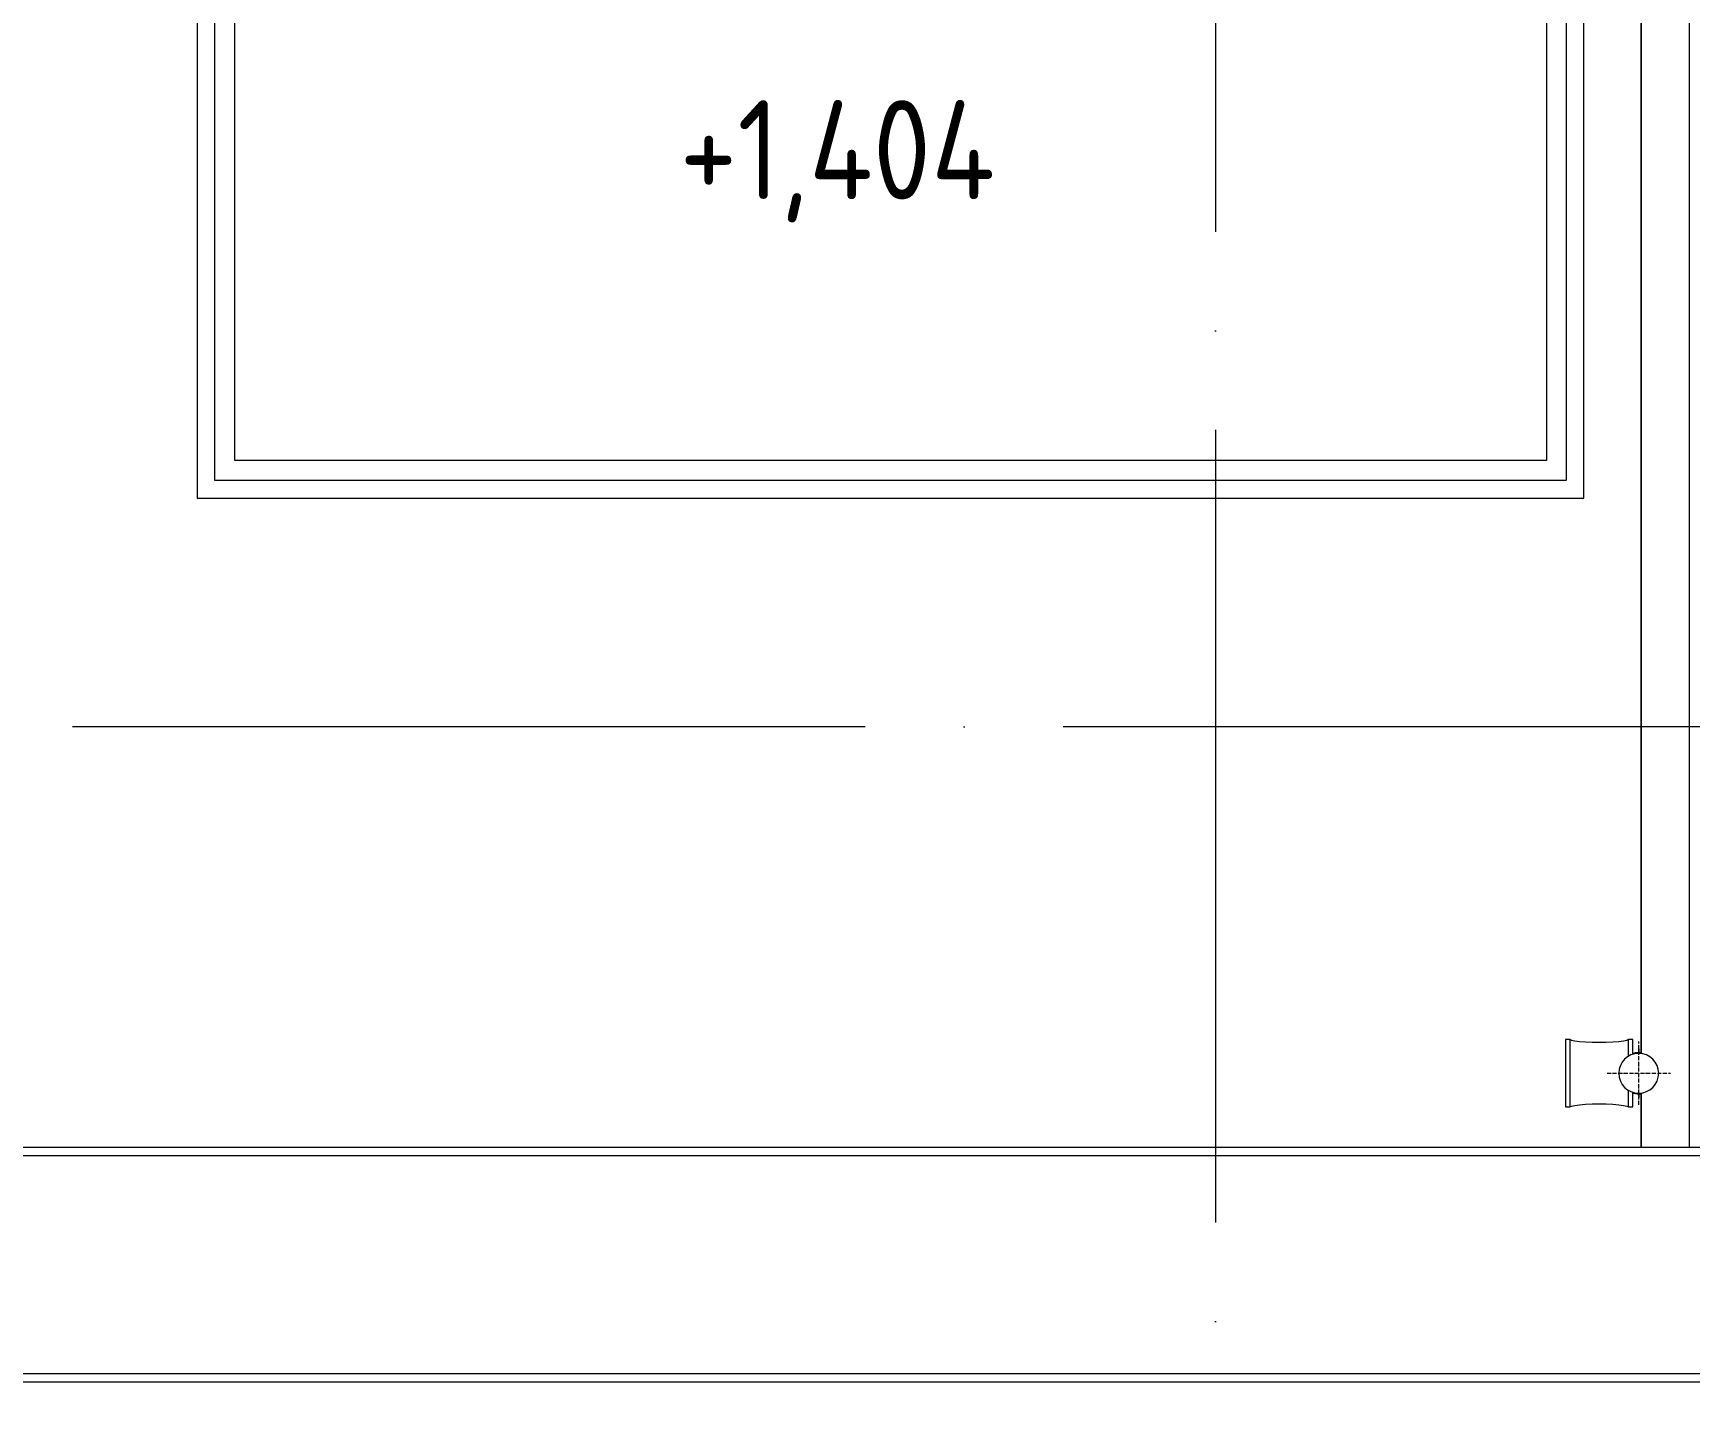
# Model space of a CAD drawing. Header units: millimetres. Extents: x -259793 to 503324, y -44556 to 93494.
# Drawn here: x 434121 to 438302, y -980 to 2461 of the extents above; entities that cross this region are included whole.
import ezdxf

# ---------------------------------------------------------------- set-up
doc = ezdxf.new("R2010")
doc.units = ezdxf.units.MM
doc.linetypes.add('ADSK_Линия сетки', pattern=[25, 20, -2.5, 0, -2.5])
doc.linetypes.add('ADSK_Осевая', pattern=[14, 10, -2, 0, -2])
for name, color, linetype, lineweight in [('RC-Линии_связи-Адресные', 5, 'Continuous', 30), ('Крыша', 7, 'Continuous', 9), ('Лестницы', 252, 'Continuous', 9), ('Обобщенные модели', 252, 'Continuous', 18), ('Ограждение', 252, 'Continuous', 9), ('Оси', 252, 'Continuous', 9), ('Отметки', 7, 'Continuous', 9), ('Трубопровод', 7, 'Continuous', 18)]:
    doc.layers.add(name, color=color, linetype=linetype, lineweight=lineweight)
doc.styles.add('GOST Common_2', font='', dxfattribs={"width": 0.9, "height": 250})
doc.styles.get('GOST Common_2').set_extended_font_data('GOST type B')

# ---------------------------------------------------------------- blocks, each defined once
blk = doc.blocks.new('Кровля Жив')
at = {"layer": 'Крыша', "color": 251, "true_color": 0x636466}
for p, q in [((-36515.2, 23104.9), (-36515.2, 16513.6)), ((-36513.2, 16513.3), (-36513.2, 23104.9)), ((-36392.2, 16276.4), (-36392.2, 23104.9)), ((-36515.2, 16414.3), (-36515.2, 16276.4)), ((-36513.2, 16276.4), (-36513.2, 16414.6))]:
    blk.add_line(p, q, dxfattribs=at)
at = {"layer": 'Лестницы', "color": 251, "true_color": 0x636466}
for p, q in [((-36658.4, 17915.1), (-36658.4, 19522.5)), ((-40158.4, 19189.9), (-40158.4, 17915.1)), ((-40158.4, 17915.1), (-36658.4, 17915.1))]:
    blk.add_line(p, q, dxfattribs=at)
at = {"layer": 'Обобщенные модели', "color": 251, "true_color": 0x636466}
for p, q in [((-36694.5, 16549), (-36705.2, 16549)), ((-36705.2, 16549), (-36705.2, 16379)), ((-36694.5, 16549), (-36694.5, 16379)), ((-36545.9, 16507.1), (-36545.9, 16549)), ((-36535.2, 16549), (-36545.9, 16549)), ((-36535.2, 16511.7), (-36535.2, 16549)), ((-36519.2, 16526), (-36521.2, 16526)), ((-36521.2, 16526), (-36521.2, 16516)), ((-36519.2, 16526), (-36521.2, 16526)), ((-36521.2, 16526), (-36521.2, 16516)), ((-36521.2, 16514.1), (-36521.2, 16516)), ((-36519.2, 16516), (-36519.2, 16526)), ((-36519.2, 16516), (-36519.2, 16526)), ((-36519.2, 16516), (-36519.2, 16514.1)), ((-36535.2, 16514), (-36533.8, 16514)), ((-36522.4, 16514), (-36535.2, 16514)), ((-36522.4, 16514), (-36533.8, 16514)), ((-36515.2, 16514), (-36518, 16514)), ((-36515.2, 16514), (-36518, 16514)), ((-36545.9, 16379), (-36545.9, 16420.9)), ((-36535.2, 16379), (-36535.2, 16416.2)), ((-36533.8, 16414), (-36535.2, 16414)), ((-36535.2, 16414), (-36522.4, 16414)), ((-36533.8, 16414), (-36522.4, 16414)), ((-36521.2, 16412), (-36521.2, 16413.9)), ((-36521.2, 16412), (-36521.2, 16402)), ((-36521.2, 16412), (-36521.2, 16402)), ((-36521.2, 16402), (-36519.2, 16402)), ((-36521.2, 16402), (-36519.2, 16402)), ((-36519.2, 16413.8), (-36519.2, 16412)), ((-36519.2, 16402), (-36519.2, 16412)), ((-36519.2, 16402), (-36519.2, 16412)), ((-36518, 16414), (-36515.2, 16414)), ((-36518, 16414), (-36515.2, 16414)), ((-36705.2, 16379), (-36694.5, 16379)), ((-36545.9, 16379), (-36535.2, 16379))]:
    blk.add_line(p, q, dxfattribs=at)
at = {"layer": 'Обобщенные модели', "color": 251, "true_color": 0x636466, "flags": 128}
for points in [[(-36545.9, 16549), (-36550.4, 16546.9), (-36558.9, 16545), (-36570.8, 16543.4), (-36585.6, 16542.2), (-36602.4, 16541.4), (-36620.2, 16541.2), (-36638, 16541.4), (-36654.8, 16542.2), (-36669.6, 16543.4), (-36681.6, 16545), (-36690, 16546.9), (-36694.5, 16549)], [(-36694.5, 16379), (-36690, 16381), (-36681.6, 16382.9), (-36669.6, 16384.5), (-36654.8, 16385.7), (-36638, 16386.5), (-36620.2, 16386.8), (-36602.4, 16386.5), (-36585.6, 16385.7), (-36570.8, 16384.5), (-36558.9, 16382.9), (-36550.4, 16381), (-36545.9, 16379)]]:
    blk.add_lwpolyline(points, dxfattribs=at)
at = {"layer": 'Обобщенные модели', "color": 251, "true_color": 0x636466, "extrusion": (0, 0, -1), "flags": 128}
for points in [[(36522.7, 16514), (36523.8, 16514), (36525.1, 16514), (36526.6, 16514), (36528.2, 16514), (36530.1, 16514), (36532.1, 16514), (36534.3, 16514)], [(36535.2, 16414), (36533, 16414), (36530.9, 16414), (36529, 16414), (36527.2, 16414), (36525.7, 16414), (36524.3, 16414), (36523.1, 16414)]]:
    blk.add_lwpolyline(points, dxfattribs=at)
at = {"layer": 'Обобщенные модели', "color": 251, "true_color": 0x636466}
for start, end in [(84.4274, 105), (255, 275.5726)]:
    blk.add_arc((-36520.2, 16464), 52, start, end, dxfattribs=at)
at = {"layer": 'Ограждение', "color": 251, "true_color": 0x636466}
for p, q in [((-40113.4, 17960.1), (-40113.4, 19487.2)), ((-40063.4, 18010.1), (-40063.4, 19487.2)), ((-36753.4, 19505.1), (-36753.4, 18010.1)), ((-36703.4, 19505.1), (-36703.4, 17960.1)), ((-36753.4, 18010.1), (-40063.4, 18010.1)), ((-36703.4, 17960.1), (-40113.4, 17960.1)), ((-25279.2, 16276.4), (-43795, 16276.4)), ((-25257.9, 16255.2), (-43816.2, 16255.2)), ((-24686.7, 15684), (-44387.4, 15684)), ((-24707.9, 15705.2), (-44366.2, 15705.2))]:
    blk.add_line(p, q, dxfattribs=at)
at = {"layer": 'Оси', "color": 251, "linetype": 'ADSK_Линия сетки', "ltscale": 100, "true_color": 0x636466}
for p, q in [((-37588.2, 53088.9), (-37588.2, -12887.9)), ((1529.1, 17338.2), (-75410.5, 17338.2))]:
    blk.add_line(p, q, dxfattribs=at)
at = {"layer": 'Трубопровод', "color": 251, "linetype": 'ADSK_Осевая', "true_color": 0x636466}
for p, q in [((-36520.2, 16384), (-36520.2, 16544)), ((-36600.2, 16464), (-36440.2, 16464))]:
    blk.add_line(p, q, dxfattribs=at)
at = {"layer": 'Трубопровод', "color": 251, "true_color": 0x636466}
for start, end in [(0, 180), (180, 0)]:
    blk.add_arc((-36520.2, 16464), 50.3, start, end, dxfattribs=at)
at = {"layer": 'Отметки', "color": 251, "true_color": 0x636466, "style": 'GOST Common_2', "width": 0.9}
blk.add_text('+1,404', height=250, dxfattribs=at).set_placement((-38941.1, 18669.6))

msp = doc.modelspace()

# ---------------------------------------------------------------- block references
at = {"layer": 'RC-Линии_связи-Адресные', "color": 104}
msp.add_blockref('Кровля Жив', (474693.26029, -16627.62183), dxfattribs=at)

doc.saveas('drawing.dxf')
